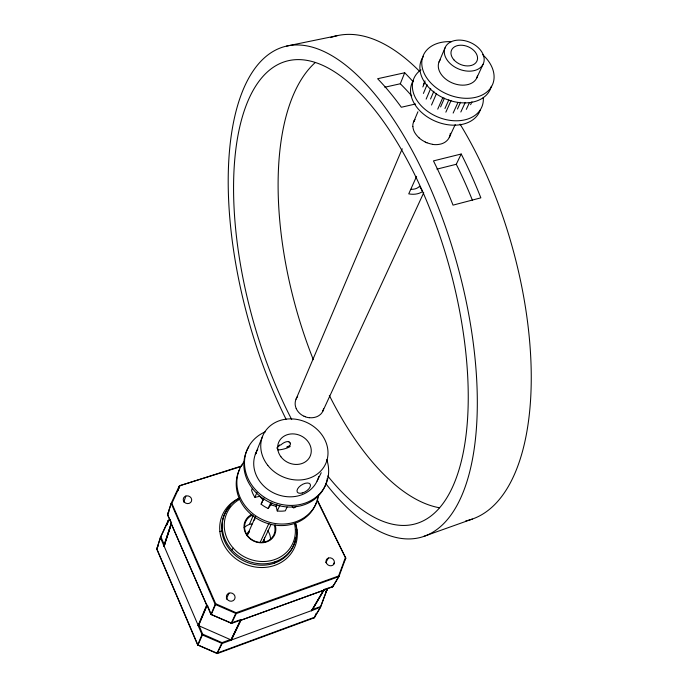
<?xml version="1.0" encoding="UTF-8"?>
<svg xmlns="http://www.w3.org/2000/svg" width="688" height="688" viewBox="0 0 688 688"><rect width="100%" height="100%" fill="white"/><g stroke="black" fill="none" stroke-linecap="round" stroke-linejoin="round"><path stroke-width="1.03" d="M156.787 549.187L160.407 537.732L168.68 520.18M215.817 604.03L171.837 503.367L171.157 503.324L215.189 604.434L236.242 613.619L231.572 623.423L210.958 614.427L215.258 604.193L215.903 603.84L236.139 612.707L236.302 613.584L338.935 576.604L345.763 558.088L317.417 500.124M333.723 584.542L332.622 586.881L338.668 576.802L338.582 575.942L338.823 576.716M311.939 610.256L312.18 609.654L320.109 606.721L320.582 607.117L311.501 610.755A1.17 1.015 -88.3 0 0 311.939 610.256L324.065 589.453L332.949 586.554L339.021 576.338M166.659 525.348L168.25 520.438L170.538 519.56M177.564 491.215L179.516 485.805L241.617 465.982M167.322 524.075L168.569 520.18M178.252 489.882L179.594 485.737L240.981 466.576M163.976 545.747L171.2 523.525L206.89 605.517L198.35 625.77L163.95 545.756L171.2 523.525M164.097 546.341A1.161 1.006 -49.2 0 1 164.148 545.687L171.613 522.983L167.562 514.701L171.123 503.84L171.837 503.367L179.895 486.029L179.198 486.098L171.114 503.384L167.571 514.598L168.947 511.614M171.389 523.448L171.389 523.448A1.187 0.473 -11.2 0 0 171.45 523.74L164.088 546.341L160.364 537.423L168.199 520.515L168.887 520.498M183.834 502.059L185.837 496.039M210.846 614.246L206.77 604.89L198.092 625.512L202.195 634.878L222.164 643.486L217.055 653.548L197.671 644.94L202.031 634.585L202.728 634.164L222.009 642.635L222.172 643.469L231.349 640.115L241.135 619.957A1.238 1.049 -87.1 0 1 240.525 620.12A1.221 0.49 23.3 0 1 239.845 619.905L231.271 623.01L210.863 614.332M323.205 410.211L322.767 411.278A14.921 12.324 23.4 0 1 320.677 414.21L319.705 415.01A14.878 12.212 19.9 0 1 316.342 416.876L315.095 417.238A14.878 12.229 19.6 0 1 310.985 417.762L309.54 417.65M315.826 613.756C314.743 619.621 312.696 617.592 314.373 617.583L320.574 607.229L327.153 589.306L325.57 591.981M327.118 589.238L320.247 607.547L314.038 617.919L217.417 653.523M333.491 564.633L334.248 562.646M417.926 111.757L413.428 122.395A19.78 13.949 23.5 0 0 412.817 126.472M402.213 148.797L295.823 399.728A14.93 12.891 23.1 0 0 295.169 403.417A14.242 12.341 20.3 0 0 295.204 404.716A14.895 12.917 19.7 0 0 296.227 408.491M384.807 87.221L400.304 83.764L404.69 72.765A251.928 113.081 74.4 0 1 413.161 81.743M255.532 453.831L262.575 436.321M252.401 488.282L251.584 490.243A28.062 24.648 25.5 0 0 254.895 497.304L259.72 496.332L263.074 500.013L261.122 504.149A28.062 24.648 25.5 0 0 268.174 508.466L272.052 503.048M423.361 84.805L425.003 80.892M422.836 86.946L424.883 82.061M206.778 604.89A1.23 1.041 -49.7 0 0 207.071 605.457L198.531 625.702A1.178 0.464 23.9 0 1 199.176 625.908L230.334 639.591A1.178 0.464 23.3 0 1 230.927 639.926A1.195 0.533 59 0 0 231.349 640.115M423.404 93.422L427.11 84.65M439.004 62.032L445.016 47.868M254.895 497.304L256.959 492.445M202.693 634.25L199.185 625.908M164.157 545.687L165.335 543.116M426.139 99.124L430.697 88.434M430.533 99.003L433.879 91.229M202.444 634.835L197.955 645.163L156.812 548.809L160.476 537.208L161.087 537.276L164.432 545.059M215.636 604.46L211.216 614.642L207.681 605.801A1.221 0.49 23.8 0 1 207.071 605.449M249.366 524.471L253.167 515.682M431.514 105.032L436.553 93.396M247.56 534.61L255.48 516.671M261.122 504.149L263.642 498.361M263.074 500.013L263.917 498.078M437.731 109.143L442.84 97.55M440.587 106.907L444.431 98.203M444.947 108.532L448.825 99.837M226.386 598.964L228.984 593.133M432.417 144.377L434.283 144.592A19.737 14.93 26.4 0 0 439.555 144.274L441.154 143.93A19.737 15.007 26.7 0 0 445.463 141.891L446.65 140.911A19.789 14.938 25 0 0 449.273 137.428L449.806 136.138A19.789 14.895 21.7 0 0 450.313 133.309M416.601 176.326L408.741 193.861A18.585 13.941 22.8 0 0 422.656 191.47L419.577 186.233A12.393 9.297 22.8 0 1 411.02 189.295M445.858 112.161L451.044 100.594M268.174 508.466L270.754 502.704M453.143 113.064L457.967 102.478M457.46 109.005L460.547 102.263M287.102 507.004L285.296 510.831A28.062 24.648 25.5 0 1 277.255 510.969L276.06 506.316L276.946 504.399M260.116 542.54L268.956 523.284M423.731 192.726L322.767 411.278M449.273 137.428L455.207 124.597M460.822 112.015L465.269 102.4M476.586 78.303L483.053 64.302A20.735 14.474 22.4 0 0 460.573 40.128A20.735 14.474 22.4 0 0 449.083 62.462A20.735 14.474 22.4 0 0 483.053 64.302M158.085 545.928L156.795 549.153L197.602 644.802M296.038 399.169L296.296 398.627A14.921 12.909 27.6 0 1 297.629 396.537M263.169 541.404L271.115 524.247M277.255 510.969L279.904 505.233M466.326 109.366L469.465 102.641M231.718 549.875L233.301 548.19M470.601 104.696L471.951 101.807M413.66 121.793L413.944 121.2M472.527 200.552A237.601 106.494 74.4 0 0 456.273 164.286L461.201 154.017L433.457 160.897A253.726 109.736 74.4 0 1 453.022 205.136L480.852 197.843A251.928 113.081 74.4 0 0 461.201 154.017M230.919 639.926L240.525 620.112M240.602 620.292L231.013 640.141L312.017 610.428L323.988 590.166L240.619 620.327L323.971 590.132M274.4 563.162L275.08 561.786M317.073 481.101L321.236 472.716M345.746 558.037L345.333 557.916L338.573 576.011L236.139 612.707L231.142 623.328L231.564 623.405M325.768 562.655L328.4 558.028M311.501 610.755L323.652 590.106A1.213 0.456 58.2 0 0 323.893 589.96M325.596 592.454L327.17 589.797L326.705 589.298M344.241 561.038L345.772 558.329L316.979 500.03M278.631 446.039L279.07 445.506M231.65 623.414L241.135 619.957M288.014 446.409L287.446 446.667M313.676 617.575L217.047 653.144L197.628 644.888M230.334 639.591L222.009 642.635L216.909 653.505L217.339 653.557M323.652 590.106L332.648 586.847L332.218 586.554M423.877 536.348L472.329 519.07M206.89 605.517L171.166 523.534M157.26 549.23L156.847 549.265M168.096 515.037L167.605 514.959L171.441 523.74M436.906 169.136L456.273 164.286M415.543 103.991L401.319 107.259A253.726 109.736 74.4 0 0 377.617 78.724L404.69 72.765M286.621 46.07L337.146 35.69M271.184 504.966L276.06 506.316M305.317 416.696L304.027 416.171M426.938 142.837L425.244 142.081M289.003 441.988L289.725 442.522M292.125 506.669L293.664 508.019A28.062 24.648 25.5 0 0 296.39 506.299M296.201 408.5L296.777 409.661A14.895 12.952 18.7 0 0 299.28 412.946A14.285 12.375 19.2 0 0 300.914 414.365A14.921 12.823 19.9 0 0 304.001 416.223M412.877 126.48L413.058 127.951A19.728 13.786 26 0 0 414.597 132.354L415.483 133.739A19.72 13.717 26.5 0 0 419.001 137.763M400.304 83.764A237.601 106.494 74.4 0 1 411.725 95.916M291.703 419.542A240.138 101.721 74.4 0 1 282.037 62.66A240.138 101.721 74.4 0 1 465.544 350.14A240.138 101.721 74.4 0 1 327.72 475.967M439.365 507.753A236.758 108.033 74.5 0 1 329.311 395.376M313.332 359.695A236.758 108.033 74.5 0 1 315.328 62.479M309.54 417.745A14.921 12.556 20.4 0 1 305.283 416.79M323.609 408.483A14.93 12.289 26.8 0 1 323.197 410.203M286.079 419.267A254.637 108.025 74.4 0 1 282.708 47.145A254.637 108.025 74.4 0 1 475.047 358.517A254.637 108.025 74.4 0 1 326.009 483.905M460.057 124.132A251.043 114.715 74.5 0 1 531.222 372.088A251.043 114.715 74.5 0 1 465.776 520.876M330.61 37.616A251.043 114.715 74.5 0 1 419.13 70.881M413.952 121.208A19.806 13.898 20.5 0 1 415.079 119.531M418.975 137.781A18.86 13.227 26.1 0 0 420.411 139.01A19.771 14.044 25.8 0 0 425.287 141.977M432.417 144.256A19.78 14.56 25.6 0 1 426.973 142.726M480.198 110.149A36.705 26.264 22.5 0 1 434.704 120.933A36.705 26.264 22.5 0 1 413.299 80.513M483.26 97.438A36.842 26.299 22.5 0 1 436.674 116.53A36.842 26.299 22.5 0 1 420.953 69.875M477.438 76.007A20.494 14.431 22.4 0 1 452.042 82.852A20.494 14.431 22.4 0 1 440.174 59.873M482.563 54.584A37.565 26.454 22.4 0 1 478.573 96.501A37.565 26.454 22.4 0 1 424.539 74.106A37.565 26.454 22.4 0 1 451.448 41.693M491.344 86.224A37.419 26.419 22.5 0 1 444.629 98.513A37.419 26.419 22.5 0 1 423.559 56.296M290.078 443.201A6.957 3.337 2.1 0 1 289.08 446.116M289.046 446.065A7.594 3.139 -5.9 0 1 288.263 446.495M287.661 446.701A7.671 2.073 -13.2 0 1 286.724 447.071M290.181 446.46A7.336 1.557 -14.9 0 1 284.196 448.92A7.336 1.557 -14.9 0 1 277.677 449.823M276.817 448.155A6.957 1.273 -44.6 0 1 277.419 447.243M278.391 446.701A7.602 1.987 -44.9 0 1 278.958 445.962M279.199 445.523A7.663 3.242 -39.7 0 1 279.887 444.766M280.592 445.153A7.344 3.509 -38.4 0 1 289.123 441.868M289.829 442.487A7.594 3.818 -11 0 1 290.25 443.175M318.75 476.483A33.669 29.3 25.2 0 1 274.968 493.571A33.669 29.3 25.2 0 1 257.768 449.47M318.604 495.188A41.968 36.868 25.5 0 1 263.108 519.947A41.968 36.868 25.5 0 1 243.991 461.82M316.506 502.102A41.882 36.817 25.5 0 1 263.117 521.814A41.882 36.817 25.5 0 1 239.673 469.207M241.729 465.673A41.882 36.817 25.5 0 1 242.52 464.546M255.214 454.011A41.882 36.817 25.5 0 1 256.504 453.409M317.804 496.77A41.882 36.817 25.5 0 1 317.564 498.121M327.359 478.177A42.94 37.401 25.2 0 1 272.62 503.625A42.94 37.401 25.2 0 1 248.85 446.873M326.783 459.575A43.026 37.444 25.2 0 1 301.929 504.072A43.026 37.444 25.2 0 1 248.66 479.828A43.026 37.444 25.2 0 1 265.534 431.694M198.531 625.71A1.178 0.55 -11.5 0 1 198.101 625.512M274.392 525.314A15.54 13.923 26.3 0 1 265.129 541.92A15.54 13.923 26.3 0 1 245.917 532.925A15.54 13.923 26.3 0 1 252.565 515.097M244.12 527.679A15.334 13.794 26.5 0 1 252.487 523.783M267.813 530.749A15.334 13.794 26.5 0 1 270.487 539.667M295.874 524.48A39.577 35.501 26.3 0 1 271.941 566.241A39.577 35.501 26.3 0 1 223.308 543.615A39.577 35.501 26.3 0 1 239.338 498.164M221.846 530.732A1.729 0.697 -6.1 0 1 219.868 531.48M297.018 529.88A1.711 0.679 -7.3 0 1 296.141 529.777M294.507 523.792A36.275 32.499 26.3 0 1 272.121 560.35A36.275 32.499 26.3 0 1 228.347 541.138A36.275 32.499 26.3 0 1 239.243 499.54M275.174 524.901A16.237 14.543 26.3 0 1 265.774 542.178A16.237 14.543 26.3 0 1 245.676 533.372A16.237 14.543 26.3 0 1 251.602 514.581M295.333 522.596A37.969 34.022 26.3 0 1 272.904 562.466A37.969 34.022 26.3 0 1 226.214 541.895A37.969 34.022 26.3 0 1 239.613 498.052M295.754 537.319A37.892 33.979 26.3 0 1 244.317 561.159A37.892 33.979 26.3 0 1 230.188 506.058M246.657 535.298A9.202 8.282 26.5 0 1 249.443 531.007M264.45 537.534A9.202 8.282 26.5 0 1 263.513 542.239M263.642 539.659A8.514 7.663 26.5 0 1 262.618 542.471M247.19 535.763A8.514 7.663 26.5 0 1 249.305 532.177M253.803 520.506A8.669 7.757 26.2 0 1 255.007 519.062M453.908 59.847A13.82 9.649 22.4 0 0 476.664 61.602A13.82 9.649 22.4 0 0 462.198 45.253A13.82 9.649 22.4 0 0 453.908 59.847M302.23 493.004A7.568 3.87 -31.7 0 0 310.193 484.197A7.568 3.87 -31.7 0 0 298.79 487.259A7.568 3.87 -31.7 0 0 302.23 493.004M280.885 456.737A17.209 14.844 24.9 0 0 309.832 456.892A17.209 14.844 24.9 0 0 292.667 433.879A17.209 14.844 24.9 0 0 280.885 456.737M267.787 465.346A34.417 29.696 24.9 0 0 325.493 464.142A34.417 29.696 24.9 0 0 289.846 418.872A34.417 29.696 24.9 0 0 267.787 465.346M227.006 598.999A4.438 4.102 28.5 0 0 234.556 599.308A4.438 4.102 28.5 0 0 230.626 592.893A4.438 4.102 28.5 0 0 227.006 598.999M326.559 563.377A4.343 3.853 33.5 0 0 333.835 564.212A4.343 3.853 33.5 0 0 330.266 557.83A4.343 3.853 33.5 0 0 326.559 563.377M184.367 502.188A4.283 3.844 18.4 0 0 191.522 501.096A4.283 3.844 18.4 0 0 186.508 495.885A4.283 3.844 18.4 0 0 184.367 502.188"/></g></svg>
